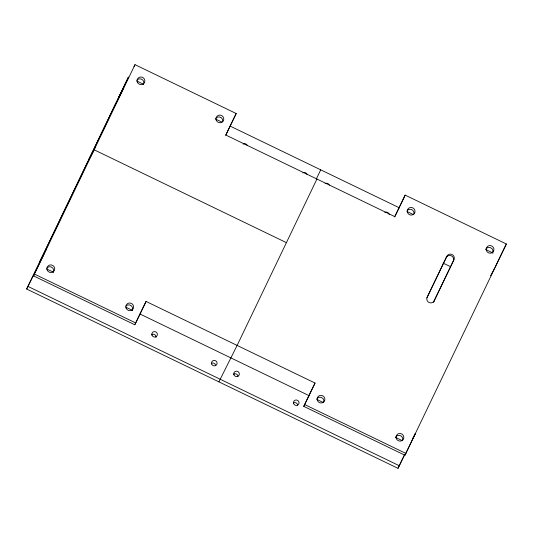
<?xml version="1.0" encoding="UTF-8"?>
<svg xmlns="http://www.w3.org/2000/svg" width="533" height="533" viewBox="0 0 533 533"><rect width="100%" height="100%" fill="white"/><g stroke="black" fill="none" stroke-linecap="round" stroke-linejoin="round"><path stroke-width="0.8" d="M404.707 454.629L398.004 468.34L26.65 289.019L128.466 76.999L118.139 98.532L123.716 87.992M26.65 289.019L43.919 254.381M33.592 275.907L134.996 64.66L236.186 113.522L225.852 135.056L394.84 216.651L405.167 195.118L506.35 243.981L404.947 455.229L303.757 406.366L315.036 383.04L146.055 301.438L134.776 324.77L33.592 275.907L34.545 274.109L135.728 322.971L146.055 301.438M225.612 135.369L236.186 113.522M316.442 178.742L320.719 169.834M316.922 179.028L237.125 345.417L218.903 381.855M394.593 216.964L405.167 195.118M303.757 406.366L315.036 383.04M426.846 297.894L446.881 256.246A3.931 3.798 27.9 0 1 452.064 254.534A3.931 3.798 27.9 0 1 453.963 259.671L433.569 302.058L453.963 259.671M446.881 256.246L427.166 297.354A3.931 3.798 27.9 0 0 429.065 302.491A3.931 3.798 27.9 0 0 434.248 300.772M398.004 468.34L404.487 454.822M404.947 455.229L415.274 433.695L412.295 439.319M495.07 267.313L506.35 243.981M134.043 66.458L134.996 64.66M121.644 92.376L115.108 104.708L88.824 159.52L95.354 147.181M93.475 151.099L86.946 163.438L40.002 261.31L46.538 248.971M134.776 324.77L135.728 322.971M490.607 275.741L494.697 268.012M136.695 80.976L143.424 84.221M215.239 118.899L221.975 122.15M230.203 126.128L399.404 207.83M406.892 211.448L413.641 214.706M485.576 249.444L493.072 253.062M443.09 263.082L450.585 266.707M94.154 149.813L286.414 242.648M46.564 268.892L53.3 272.143M125.861 307.181L132.597 310.433M140.072 314.044L309.273 395.746M316.769 399.364L323.511 402.622M395.453 437.36L402.195 440.618M304.709 404.567L405.899 453.43M28.009 286.448L399.364 465.769M211.334 363.433A2.812 2.712 27.9 0 1 215.712 365.551M151.632 334.604A2.812 2.712 27.9 0 1 155.982 337.436M302.817 172.945A2.812 2.712 27.9 0 1 307.041 174.358M243.121 144.117A2.812 2.712 27.9 0 1 247.345 145.529M46.891 267.979A3.931 3.798 27.9 0 1 53.427 272.23M125.815 306.095A3.931 3.798 27.9 0 1 132.351 310.339M215.938 118.173A3.931 3.798 27.9 0 1 222.781 121.477M137.014 80.063A3.931 3.798 27.9 0 1 143.55 84.314M233.594 374.179A2.812 2.712 27.9 0 1 237.978 376.298M293.297 403.008A2.812 2.712 27.9 0 1 297.674 405.127M325.083 183.692A2.812 2.712 27.9 0 1 329.301 185.111M384.779 212.52A2.812 2.712 27.9 0 1 389.163 214.639M446.201 257.532A3.931 3.798 27.9 0 1 451.384 255.82A3.931 3.798 27.9 0 1 453.283 260.95M486.109 248.631A3.931 3.798 27.9 0 1 492.645 252.882M407.185 210.522A3.931 3.798 27.9 0 1 414.021 213.826M317.055 398.437A3.931 3.798 27.9 0 1 323.591 402.688M395.979 436.554A3.931 3.798 27.9 0 1 402.821 439.852M211.681 364.012A2.812 2.712 27.9 0 0 216.438 364.958A2.812 2.712 27.9 0 0 214.779 360.461A2.812 2.712 27.9 0 0 211.681 364.012M151.978 335.184A2.812 2.712 27.9 0 0 156.735 336.13A2.812 2.712 27.9 0 0 155.076 331.639A2.812 2.712 27.9 0 0 151.978 335.184M216.225 120.125A3.931 3.798 27.9 0 0 222.887 121.451A3.931 3.798 27.9 0 0 220.555 115.161A3.931 3.798 27.9 0 0 216.225 120.125M137.294 82.015A3.931 3.798 27.9 0 0 143.957 83.341A3.931 3.798 27.9 0 0 141.631 77.052A3.931 3.798 27.9 0 0 137.294 82.015M126.094 308.047A3.931 3.798 27.9 0 0 132.757 309.373A3.931 3.798 27.9 0 0 130.432 303.077A3.931 3.798 27.9 0 0 126.094 308.047M47.17 269.931A3.931 3.798 27.9 0 0 53.833 271.257A3.931 3.798 27.9 0 0 51.508 264.968A3.931 3.798 27.9 0 0 47.17 269.931M233.94 374.759A2.812 2.712 27.9 0 0 238.697 375.705A2.812 2.712 27.9 0 0 237.038 371.215A2.812 2.712 27.9 0 0 233.94 374.759M293.643 403.588A2.812 2.712 27.9 0 0 298.4 404.534A2.812 2.712 27.9 0 0 296.741 400.043A2.812 2.712 27.9 0 0 293.643 403.588M396.266 438.506A3.931 3.798 27.9 0 0 402.928 439.825A3.931 3.798 27.9 0 0 400.603 433.536A3.931 3.798 27.9 0 0 396.266 438.506M317.342 400.39A3.931 3.798 27.9 0 0 323.997 401.715A3.931 3.798 27.9 0 0 321.672 395.426A3.931 3.798 27.9 0 0 317.342 400.39M407.465 212.474A3.931 3.798 27.9 0 0 414.128 213.8A3.931 3.798 27.9 0 0 411.802 207.51A3.931 3.798 27.9 0 0 407.465 212.474M486.389 250.583A3.931 3.798 27.9 0 0 493.052 251.909A3.931 3.798 27.9 0 0 490.726 245.62A3.931 3.798 27.9 0 0 486.389 250.583"/></g></svg>
